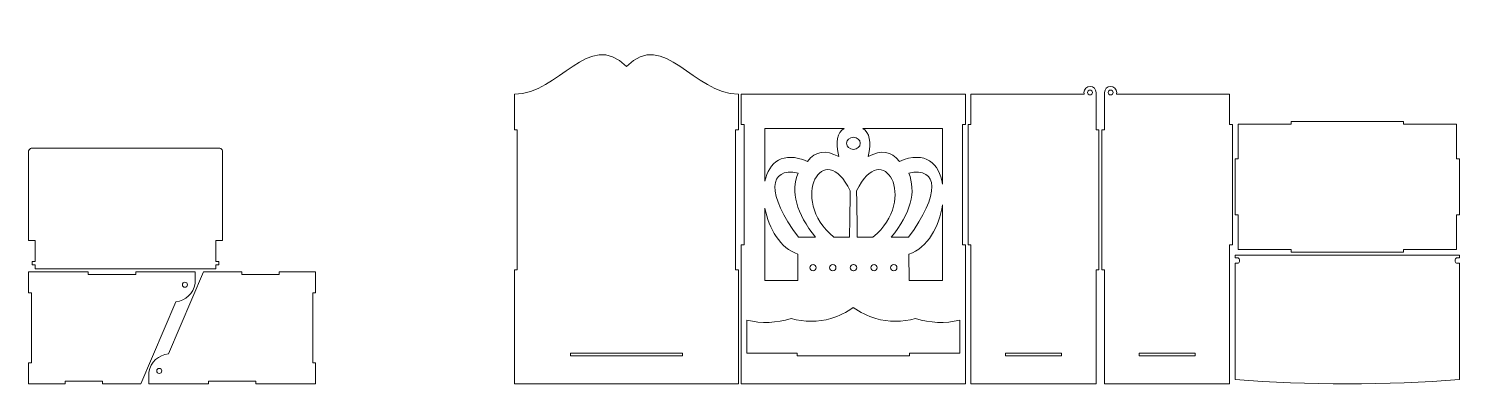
# Model space of a CAD drawing. Header units: millimetres. Extents: x -1460 to 1460, y -777 to 775.
# Drawn here: x -72 to 1460, y -777 to -395 of the extents above; entities that cross this region are included whole.
import ezdxf

# ---------------------------------------------------------------- set-up
doc = ezdxf.new("R2010")
doc.units = ezdxf.units.MM
doc.header["$MEASUREMENT"] = 0
doc.layers.add('Camada 1', color=7, linetype='Continuous')

msp = doc.modelspace()

# ---------------------------------------------------------------- linework, layer by layer
at = {"layer": 'Camada 1', "color": 250, "lineweight": 20}
for points, knots in [([(450.8943, -503.1066), (450.8943, -503.1066), (450.8943, -653.1065), (450.8943, -653.1065), (450.8943, -653.1065), (450.8943, -653.1065), (447.8943, -653.1065), (447.8943, -653.1065), (447.8943, -653.1065), (447.8943, -653.1065), (447.8943, -775.1065), (447.8943, -775.1065), (447.8943, -775.1065), (447.8943, -775.1065), (687.8942, -775.1065), (687.8942, -775.1065), (687.8942, -775.1065), (687.8942, -775.1065), (687.8942, -653.1065), (687.8942, -653.1065), (687.8942, -653.1065), (687.8942, -653.1065), (684.8942, -653.1065), (684.8942, -653.1065), (684.8942, -653.1065), (684.8942, -653.1065), (684.8942, -503.1066), (684.8942, -503.1066), (684.8942, -503.1066), (684.8942, -503.1066), (687.8942, -503.1066), (687.8942, -503.1066), (687.8942, -503.1066), (687.8942, -503.1066), (687.8942, -465.1066), (687.8942, -465.1066), (687.8942, -465.1066), (639.9357, -465.1066), (608.3398, -394.9224), (567.8943, -435.3679), (567.8943, -435.3679), (527.4488, -394.9224), (495.8529, -465.1066), (447.8943, -465.1066), (447.8943, -465.1066), (447.8943, -465.1066), (447.8943, -503.1066), (447.8943, -503.1066), (447.8943, -503.1066), (447.8943, -503.1066), (450.8943, -503.1066), (450.8943, -503.1066)], [0, 0, 0, 0, 0.071428571, 0.071428571, 0.071428571, 0.071428571, 0.142857143, 0.142857143, 0.142857143, 0.142857143, 0.214285714, 0.214285714, 0.214285714, 0.214285714, 0.285714286, 0.285714286, 0.285714286, 0.285714286, 0.357142857, 0.357142857, 0.357142857, 0.357142857, 0.428571429, 0.428571429, 0.428571429, 0.428571429, 0.5, 0.5, 0.5, 0.5, 0.571428571, 0.571428571, 0.571428571, 0.571428571, 0.642857143, 0.642857143, 0.642857143, 0.642857143, 0.714285714, 0.714285714, 0.714285714, 0.714285714, 0.785714286, 0.785714286, 0.785714286, 0.785714286, 0.857142857, 0.857142857, 0.857142857, 0.857142857, 1, 1, 1, 1]), ([(1070.8942, -775.1065), (1070.8942, -775.1065), (1070.8942, -653.1065), (1070.8942, -653.1065), (1070.8942, -653.1065), (1070.8942, -653.1065), (1073.8942, -653.1065), (1073.8942, -653.1065), (1073.8942, -653.1065), (1073.8942, -653.1065), (1073.8942, -503.1065), (1073.8942, -503.1065), (1073.8942, -503.1065), (1073.8942, -503.1065), (1070.8942, -503.1065), (1070.8942, -503.1065), (1070.8942, -503.1065), (1070.8942, -503.1065), (1070.8942, -463.2756), (1070.8942, -463.2756), (1070.8942, -463.2756), (1070.8942, -459.6783), (1067.978, -456.7621), (1064.3807, -456.7621), (1064.3807, -456.7621), (1060.7834, -456.7621), (1057.8672, -459.6783), (1057.8672, -463.2756), (1057.8672, -463.2756), (1057.8672, -463.9113), (1057.9584, -464.5257), (1058.1281, -465.1065), (1058.1281, -465.1065), (1058.1281, -465.1065), (936.8942, -465.1065), (936.8942, -465.1065), (936.8942, -465.1065), (936.8942, -465.1065), (936.8942, -497.6779), (936.8942, -497.6779), (936.8942, -497.6779), (936.8942, -497.6779), (933.8942, -497.6779), (933.8942, -497.6779), (933.8942, -497.6779), (933.8942, -497.6779), (933.8942, -626.2493), (933.8942, -626.2493), (933.8942, -626.2493), (933.8942, -626.2493), (936.8942, -626.2493), (936.8942, -626.2493), (936.8942, -626.2493), (936.8942, -626.2493), (936.8942, -745.1065), (936.8942, -745.1065), (936.8942, -745.1065), (936.8942, -745.1065), (936.8942, -775.1065), (936.8942, -775.1065), (936.8942, -775.1065), (936.8942, -775.1065), (1070.8942, -775.1065), (1070.8942, -775.1065)], [0, 0, 0, 0, 0.058823529, 0.058823529, 0.058823529, 0.058823529, 0.117647059, 0.117647059, 0.117647059, 0.117647059, 0.176470588, 0.176470588, 0.176470588, 0.176470588, 0.235294118, 0.235294118, 0.235294118, 0.235294118, 0.294117647, 0.294117647, 0.294117647, 0.294117647, 0.352941176, 0.352941176, 0.352941176, 0.352941176, 0.411764706, 0.411764706, 0.411764706, 0.411764706, 0.470588235, 0.470588235, 0.470588235, 0.470588235, 0.529411765, 0.529411765, 0.529411765, 0.529411765, 0.588235294, 0.588235294, 0.588235294, 0.588235294, 0.647058824, 0.647058824, 0.647058824, 0.647058824, 0.705882353, 0.705882353, 0.705882353, 0.705882353, 0.764705882, 0.764705882, 0.764705882, 0.764705882, 0.823529412, 0.823529412, 0.823529412, 0.823529412, 0.882352941, 0.882352941, 0.882352941, 0.882352941, 1, 1, 1, 1]), ([(1079.8942, -775.1065), (1079.8942, -775.1065), (1079.8942, -653.1065), (1079.8942, -653.1065), (1079.8942, -653.1065), (1079.8942, -653.1065), (1076.8942, -653.1065), (1076.8942, -653.1065), (1076.8942, -653.1065), (1076.8942, -653.1065), (1076.8942, -503.1065), (1076.8942, -503.1065), (1076.8942, -503.1065), (1076.8942, -503.1065), (1079.8942, -503.1065), (1079.8942, -503.1065), (1079.8942, -503.1065), (1079.8942, -503.1065), (1079.8942, -463.2756), (1079.8942, -463.2756), (1079.8942, -463.2756), (1079.8942, -459.6783), (1082.8104, -456.7621), (1086.4077, -456.7621), (1086.4077, -456.7621), (1090.005, -456.7621), (1092.9212, -459.6783), (1092.9212, -463.2756), (1092.9212, -463.2756), (1092.9212, -463.9113), (1092.83, -464.5257), (1092.6603, -465.1065), (1092.6603, -465.1065), (1092.6603, -465.1065), (1213.8942, -465.1065), (1213.8942, -465.1065), (1213.8942, -465.1065), (1213.8942, -465.1065), (1213.8942, -497.6779), (1213.8942, -497.6779), (1213.8942, -497.6779), (1213.8942, -497.6779), (1216.8942, -497.6779), (1216.8942, -497.6779), (1216.8942, -497.6779), (1216.8942, -497.6779), (1216.8942, -626.2493), (1216.8942, -626.2493), (1216.8942, -626.2493), (1216.8942, -626.2493), (1213.8942, -626.2493), (1213.8942, -626.2493), (1213.8942, -626.2493), (1213.8942, -626.2493), (1213.8942, -745.1065), (1213.8942, -745.1065), (1213.8942, -745.1065), (1213.8942, -745.1065), (1213.8942, -775.1065), (1213.8942, -775.1065), (1213.8942, -775.1065), (1213.8942, -775.1065), (1079.8942, -775.1065), (1079.8942, -775.1065)], [0, 0, 0, 0, 0.058823529, 0.058823529, 0.058823529, 0.058823529, 0.117647059, 0.117647059, 0.117647059, 0.117647059, 0.176470588, 0.176470588, 0.176470588, 0.176470588, 0.235294118, 0.235294118, 0.235294118, 0.235294118, 0.294117647, 0.294117647, 0.294117647, 0.294117647, 0.352941176, 0.352941176, 0.352941176, 0.352941176, 0.411764706, 0.411764706, 0.411764706, 0.411764706, 0.470588235, 0.470588235, 0.470588235, 0.470588235, 0.529411765, 0.529411765, 0.529411765, 0.529411765, 0.588235294, 0.588235294, 0.588235294, 0.588235294, 0.647058824, 0.647058824, 0.647058824, 0.647058824, 0.705882353, 0.705882353, 0.705882353, 0.705882353, 0.764705882, 0.764705882, 0.764705882, 0.764705882, 0.823529412, 0.823529412, 0.823529412, 0.823529412, 0.882352941, 0.882352941, 0.882352941, 0.882352941, 1, 1, 1, 1]), ([(930.8942, -705.1065), (930.8942, -705.1065), (930.8942, -697.9186), (930.8942, -697.9186), (930.8942, -697.9186), (930.8942, -697.9186), (930.8942, -626.2493), (930.8942, -626.2493), (930.8942, -626.2493), (930.8942, -626.2493), (927.8942, -626.2493), (927.8942, -626.2493), (927.8942, -626.2493), (927.8942, -626.2493), (927.8942, -497.6779), (927.8942, -497.6779), (927.8942, -497.6779), (927.8942, -497.6779), (930.8942, -497.6779), (930.8942, -497.6779), (930.8942, -497.6779), (930.8942, -497.6779), (930.8942, -465.1065), (930.8942, -465.1065), (930.8942, -465.1065), (930.8942, -465.1065), (690.8942, -465.1065), (690.8942, -465.1065), (690.8942, -465.1065), (690.8942, -465.1065), (690.8942, -497.6779), (690.8942, -497.6779), (690.8942, -497.6779), (690.8942, -497.6779), (693.8942, -497.6779), (693.8942, -497.6779), (693.8942, -497.6779), (693.8942, -497.6779), (693.8942, -626.2493), (693.8942, -626.2493), (693.8942, -626.2493), (693.8942, -626.2493), (690.8942, -626.2493), (690.8942, -626.2493), (690.8942, -626.2493), (690.8942, -626.2493), (690.8942, -697.9186), (690.8942, -697.9186), (690.8942, -697.9186), (690.8942, -697.9186), (690.8942, -705.1065), (690.8942, -705.1065), (690.8942, -705.1065), (690.8942, -705.1065), (690.8942, -745.1065), (690.8942, -745.1065), (690.8942, -745.1065), (690.8942, -745.1065), (690.8942, -775.1065), (690.8942, -775.1065), (690.8942, -775.1065), (690.8942, -775.1065), (930.8942, -775.1065), (930.8942, -775.1065), (930.8942, -775.1065), (930.8942, -775.1065), (930.8942, -745.1065), (930.8942, -745.1065), (930.8942, -745.1065), (930.8942, -745.1065), (930.8942, -705.1065), (930.8942, -705.1065)], [0, 0, 0, 0, 0.052631579, 0.052631579, 0.052631579, 0.052631579, 0.105263158, 0.105263158, 0.105263158, 0.105263158, 0.157894737, 0.157894737, 0.157894737, 0.157894737, 0.210526316, 0.210526316, 0.210526316, 0.210526316, 0.263157895, 0.263157895, 0.263157895, 0.263157895, 0.315789474, 0.315789474, 0.315789474, 0.315789474, 0.368421053, 0.368421053, 0.368421053, 0.368421053, 0.421052632, 0.421052632, 0.421052632, 0.421052632, 0.473684211, 0.473684211, 0.473684211, 0.473684211, 0.526315789, 0.526315789, 0.526315789, 0.526315789, 0.578947368, 0.578947368, 0.578947368, 0.578947368, 0.631578947, 0.631578947, 0.631578947, 0.631578947, 0.684210526, 0.684210526, 0.684210526, 0.684210526, 0.736842105, 0.736842105, 0.736842105, 0.736842105, 0.789473684, 0.789473684, 0.789473684, 0.789473684, 0.842105263, 0.842105263, 0.842105263, 0.842105263, 0.894736842, 0.894736842, 0.894736842, 0.894736842, 1, 1, 1, 1]), ([(1066.9942, -463.2756), (1066.9942, -464.719), (1065.8241, -465.8891), (1064.3807, -465.8891), (1064.3807, -465.8891), (1062.9373, -465.8891), (1061.7672, -464.719), (1061.7672, -463.2756), (1061.7672, -463.2756), (1061.7672, -461.8322), (1062.9373, -460.6621), (1064.3807, -460.6621), (1064.3807, -460.6621), (1065.8241, -460.6621), (1066.9942, -461.8322), (1066.9942, -463.2756)], [0, 0, 0, 0, 0.2, 0.2, 0.2, 0.2, 0.4, 0.4, 0.4, 0.4, 0.6, 0.6, 0.6, 0.6, 1, 1, 1, 1]), ([(1083.7942, -463.2756), (1083.7942, -464.719), (1084.9643, -465.8891), (1086.4077, -465.8891), (1086.4077, -465.8891), (1087.8511, -465.8891), (1089.0212, -464.719), (1089.0212, -463.2756), (1089.0212, -463.2756), (1089.0212, -461.8322), (1087.8511, -460.6621), (1086.4077, -460.6621), (1086.4077, -460.6621), (1084.9643, -460.6621), (1083.7942, -461.8322), (1083.7942, -463.2756)], [0, 0, 0, 0, 0.2, 0.2, 0.2, 0.2, 0.4, 0.4, 0.4, 0.4, 0.6, 0.6, 0.6, 0.6, 1, 1, 1, 1]), ([(800.9258, -501.6411), (793.6644, -506.0918), (791.7003, -516.1505), (795.2103, -531.9367), (795.2103, -531.9367), (781.4771, -524.178), (770.3355, -525.8675), (761.7853, -537.0052), (761.7853, -537.0052), (735.0771, -525.542), (720.5839, -538.2845), (716.2265, -558.1244), (716.2265, -558.1244), (716.2265, -558.1244), (716.2265, -501.6411), (716.2265, -501.6411), (716.2265, -501.6411), (716.2265, -501.6411), (800.9258, -501.6411), (800.9258, -501.6411)], [0, 0, 0, 0, 0.166666667, 0.166666667, 0.166666667, 0.166666667, 0.333333333, 0.333333333, 0.333333333, 0.333333333, 0.5, 0.5, 0.5, 0.5, 0.666666667, 0.666666667, 0.666666667, 0.666666667, 1, 1, 1, 1]), ([(821.0805, -501.6411), (821.0805, -501.6411), (906.3797, -501.6411), (906.3797, -501.6411), (906.3797, -501.6411), (906.3797, -501.6411), (906.3797, -561.2568), (906.3797, -561.2568), (906.3797, -561.2568), (902.8968, -539.6645), (888.312, -524.9486), (860.2213, -537.0052), (860.2213, -537.0052), (851.6711, -525.8675), (840.5295, -524.178), (826.7963, -531.9367), (826.7963, -531.9367), (830.3063, -516.1505), (828.3422, -506.0918), (821.0805, -501.6411)], [0, 0, 0, 0, 0.166666667, 0.166666667, 0.166666667, 0.166666667, 0.333333333, 0.333333333, 0.333333333, 0.333333333, 0.5, 0.5, 0.5, 0.5, 0.666666667, 0.666666667, 0.666666667, 0.666666667, 1, 1, 1, 1]), ([(1222.8942, -631.2857), (1222.8942, -631.2857), (1279.8942, -631.2857), (1279.8942, -631.2857), (1279.8942, -631.2857), (1279.8942, -631.2857), (1279.8942, -634.2857), (1279.8942, -634.2857), (1279.8942, -634.2857), (1279.8942, -634.2857), (1399.8942, -634.2857), (1399.8942, -634.2857), (1399.8942, -634.2857), (1399.8942, -634.2857), (1399.8942, -631.2857), (1399.8942, -631.2857), (1399.8942, -631.2857), (1399.8942, -631.2857), (1456.8942, -631.2857), (1456.8942, -631.2857), (1456.8942, -631.2857), (1456.8942, -631.2857), (1456.8942, -594.2857), (1456.8942, -594.2857), (1456.8942, -594.2857), (1456.8942, -594.2857), (1459.8942, -594.2857), (1459.8942, -594.2857), (1459.8942, -594.2857), (1459.8942, -594.2857), (1459.8942, -534.2857), (1459.8942, -534.2857), (1459.8942, -534.2857), (1459.8942, -534.2857), (1456.8942, -534.2857), (1456.8942, -534.2857), (1456.8942, -534.2857), (1456.8942, -534.2857), (1456.8942, -497.2857), (1456.8942, -497.2857), (1456.8942, -497.2857), (1456.8942, -497.2857), (1399.8942, -497.2857), (1399.8942, -497.2857), (1399.8942, -497.2857), (1399.8942, -497.2857), (1399.8942, -494.2857), (1399.8942, -494.2857), (1399.8942, -494.2857), (1399.8942, -494.2857), (1279.8942, -494.2857), (1279.8942, -494.2857), (1279.8942, -494.2857), (1279.8942, -494.2857), (1279.8942, -497.2857), (1279.8942, -497.2857), (1279.8942, -497.2857), (1279.8942, -497.2857), (1222.8942, -497.2857), (1222.8942, -497.2857), (1222.8942, -497.2857), (1222.8942, -497.2857), (1222.8942, -534.2857), (1222.8942, -534.2857), (1222.8942, -534.2857), (1222.8942, -534.2857), (1219.8942, -534.2857), (1219.8942, -534.2857), (1219.8942, -534.2857), (1219.8942, -534.2857), (1219.8942, -594.2857), (1219.8942, -594.2857), (1219.8942, -594.2857), (1219.8942, -594.2857), (1222.8942, -594.2857), (1222.8942, -594.2857), (1222.8942, -594.2857), (1222.8942, -594.2857), (1222.8942, -631.2857), (1222.8942, -631.2857)], [0, 0, 0, 0, 0.047619048, 0.047619048, 0.047619048, 0.047619048, 0.095238095, 0.095238095, 0.095238095, 0.095238095, 0.142857143, 0.142857143, 0.142857143, 0.142857143, 0.19047619, 0.19047619, 0.19047619, 0.19047619, 0.238095238, 0.238095238, 0.238095238, 0.238095238, 0.285714286, 0.285714286, 0.285714286, 0.285714286, 0.333333333, 0.333333333, 0.333333333, 0.333333333, 0.380952381, 0.380952381, 0.380952381, 0.380952381, 0.428571429, 0.428571429, 0.428571429, 0.428571429, 0.476190476, 0.476190476, 0.476190476, 0.476190476, 0.523809524, 0.523809524, 0.523809524, 0.523809524, 0.571428571, 0.571428571, 0.571428571, 0.571428571, 0.619047619, 0.619047619, 0.619047619, 0.619047619, 0.666666667, 0.666666667, 0.666666667, 0.666666667, 0.714285714, 0.714285714, 0.714285714, 0.714285714, 0.761904762, 0.761904762, 0.761904762, 0.761904762, 0.80952381, 0.80952381, 0.80952381, 0.80952381, 0.857142857, 0.857142857, 0.857142857, 0.857142857, 0.904761905, 0.904761905, 0.904761905, 0.904761905, 1, 1, 1, 1]), ([(807.5451, -568.6481), (807.0834, -602.4857), (806.8621, -616.6236), (806.8621, -618.2453), (806.8621, -618.2453), (794.7907, -618.2441), (789.1872, -618.2439), (790.0515, -618.2439), (790.0515, -618.2439), (740.3807, -576.9828), (779.9865, -510.4685), (807.5451, -568.6481)], [0, 0, 0, 0, 0.25, 0.25, 0.25, 0.25, 0.5, 0.5, 0.5, 0.5, 1, 1, 1, 1]), ([(811.0037, -511.1453), (815.0156, -511.1515), (818.2654, -514.059), (818.2654, -517.6446), (818.2654, -517.6446), (818.2654, -521.2303), (815.0156, -524.1377), (811.0029, -524.1439), (811.0029, -524.1439), (806.991, -524.1377), (803.7412, -521.2303), (803.7412, -517.6446), (803.7412, -517.6446), (803.7412, -514.059), (806.991, -511.1515), (811.0037, -511.1453)], [0, 0, 0, 0, 0.2, 0.2, 0.2, 0.2, 0.4, 0.4, 0.4, 0.4, 0.6, 0.6, 0.6, 0.6, 1, 1, 1, 1]), ([(814.4615, -568.6481), (842.0201, -510.4685), (881.6259, -576.9828), (831.9551, -618.2439), (831.9551, -618.2439), (832.8194, -618.2439), (827.2159, -618.2441), (815.1445, -618.2453), (815.1445, -618.2453), (815.1445, -616.6236), (814.9232, -602.4857), (814.4615, -568.6481)], [0, 0, 0, 0, 0.25, 0.25, 0.25, 0.25, 0.5, 0.5, 0.5, 0.5, 1, 1, 1, 1]), ([(-65.1461, -621.7225), (-65.1461, -621.7225), (-65.1461, -644.2225), (-65.1461, -644.2225), (-65.1461, -644.2225), (-65.1461, -644.2225), (-68.4371, -644.2225), (-68.4371, -644.2225), (-68.4371, -644.2225), (-68.4371, -644.2225), (-68.4371, -647.8225), (-68.4371, -647.8225), (-68.4371, -647.8225), (-68.4371, -647.8225), (-65.1461, -647.8225), (-65.1461, -647.8225), (-65.1461, -647.8225), (-65.1461, -647.8225), (-65.1461, -652.1065), (-65.1461, -652.1065), (-65.1461, -652.1065), (-65.1461, -652.1065), (-52.7483, -652.1065), (-52.7483, -652.1065), (-52.7483, -652.1065), (-52.7483, -652.1065), (22.2517, -652.1065), (22.2517, -652.1065), (22.2517, -652.1065), (22.2517, -652.1065), (128.1866, -652.1065), (128.1866, -652.1065), (128.1866, -652.1065), (128.1866, -652.1065), (128.1866, -647.8225), (128.1866, -647.8225), (128.1866, -647.8225), (128.1866, -647.8225), (131.5437, -647.8225), (131.5437, -647.8225), (131.5437, -647.8225), (131.5437, -647.8225), (131.5437, -644.2225), (131.5437, -644.2225), (131.5437, -644.2225), (131.5437, -644.2225), (128.1866, -644.2225), (128.1866, -644.2225), (128.1866, -644.2225), (128.1866, -644.2225), (128.1866, -621.7225), (128.1866, -621.7225), (128.1866, -621.7225), (128.1866, -621.7225), (130.0092, -621.7225), (130.0092, -621.7225), (130.0092, -621.7225), (130.0092, -621.7225), (133.6092, -621.7225), (133.6092, -621.7225), (133.6092, -621.7225), (133.6092, -621.7225), (135.4092, -621.7225), (135.4092, -621.7225), (135.4092, -621.7225), (135.4092, -621.7225), (135.4092, -525.5662), (135.4092, -525.5662), (135.4092, -525.5662), (134.8525, -524.3256), (133.8143, -523.3652), (132.5342, -522.9065), (132.5342, -522.9065), (132.5342, -522.9065), (-69.3732, -522.9065), (-69.3732, -522.9065), (-69.3732, -522.9065), (-70.6534, -523.3652), (-71.6915, -524.3256), (-72.2483, -525.5662), (-72.2483, -525.5662), (-72.2483, -525.5662), (-72.2483, -535.1065), (-72.2483, -535.1065), (-72.2483, -535.1065), (-72.2483, -535.1065), (-72.2483, -557.6065), (-72.2483, -557.6065), (-72.2483, -557.6065), (-72.2483, -557.6065), (-72.2483, -621.7225), (-72.2483, -621.7225), (-72.2483, -621.7225), (-72.2483, -621.7225), (-70.4483, -621.7225), (-70.4483, -621.7225), (-70.4483, -621.7225), (-70.4483, -621.7225), (-66.8483, -621.7225), (-66.8483, -621.7225), (-66.8483, -621.7225), (-66.8483, -621.7225), (-65.1461, -621.7225), (-65.1461, -621.7225)], [0, 0, 0, 0, 0.037037037, 0.037037037, 0.037037037, 0.037037037, 0.074074074, 0.074074074, 0.074074074, 0.074074074, 0.111111111, 0.111111111, 0.111111111, 0.111111111, 0.148148148, 0.148148148, 0.148148148, 0.148148148, 0.185185185, 0.185185185, 0.185185185, 0.185185185, 0.222222222, 0.222222222, 0.222222222, 0.222222222, 0.259259259, 0.259259259, 0.259259259, 0.259259259, 0.296296296, 0.296296296, 0.296296296, 0.296296296, 0.333333333, 0.333333333, 0.333333333, 0.333333333, 0.37037037, 0.37037037, 0.37037037, 0.37037037, 0.407407407, 0.407407407, 0.407407407, 0.407407407, 0.444444444, 0.444444444, 0.444444444, 0.444444444, 0.481481481, 0.481481481, 0.481481481, 0.481481481, 0.518518519, 0.518518519, 0.518518519, 0.518518519, 0.555555556, 0.555555556, 0.555555556, 0.555555556, 0.592592593, 0.592592593, 0.592592593, 0.592592593, 0.62962963, 0.62962963, 0.62962963, 0.62962963, 0.666666667, 0.666666667, 0.666666667, 0.666666667, 0.703703704, 0.703703704, 0.703703704, 0.703703704, 0.740740741, 0.740740741, 0.740740741, 0.740740741, 0.777777778, 0.777777778, 0.777777778, 0.777777778, 0.814814815, 0.814814815, 0.814814815, 0.814814815, 0.851851852, 0.851851852, 0.851851852, 0.851851852, 0.888888889, 0.888888889, 0.888888889, 0.888888889, 0.925925926, 0.925925926, 0.925925926, 0.925925926, 1, 1, 1, 1]), ([(752.1229, -618.2455), (717.5506, -572.0165), (719.8602, -542.7696), (751.7765, -549.5391), (751.7765, -549.5391), (743.5091, -569.5572), (749.7437, -592.4333), (770.4804, -618.1669), (770.4804, -618.1669), (770.4804, -618.1669), (752.1229, -618.2455), (752.1229, -618.2455)], [0, 0, 0, 0, 0.25, 0.25, 0.25, 0.25, 0.5, 0.5, 0.5, 0.5, 1, 1, 1, 1]), ([(870.2301, -549.5391), (902.1464, -542.7696), (904.456, -572.0165), (869.8837, -618.2455), (869.8837, -618.2455), (869.8837, -618.2455), (851.5262, -618.1669), (851.5262, -618.1669), (851.5262, -618.1669), (872.2629, -592.4333), (878.4975, -569.5572), (870.2301, -549.5391)], [0, 0, 0, 0, 0.25, 0.25, 0.25, 0.25, 0.5, 0.5, 0.5, 0.5, 1, 1, 1, 1]), ([(751.5681, -636.1963), (751.5681, -636.1963), (751.4133, -664.4349), (751.4133, -664.4349), (751.4133, -664.4349), (751.4133, -664.4349), (716.2265, -664.4349), (716.2265, -664.4349), (716.2265, -664.4349), (716.2265, -664.4349), (716.2265, -587.1638), (716.2265, -587.1638), (716.2265, -587.1638), (720.2407, -608.8386), (732.6098, -630.0956), (751.5681, -636.1963)], [0, 0, 0, 0, 0.2, 0.2, 0.2, 0.2, 0.4, 0.4, 0.4, 0.4, 0.6, 0.6, 0.6, 0.6, 1, 1, 1, 1]), ([(870.4385, -636.1963), (890.4564, -629.7546), (903.131, -606.4177), (906.3797, -583.5284), (906.3797, -583.5284), (906.3797, -583.5284), (906.3797, -664.4349), (906.3797, -664.4349), (906.3797, -664.4349), (906.3797, -664.4349), (870.5933, -664.4349), (870.5933, -664.4349), (870.5933, -664.4349), (870.5933, -664.4349), (870.4385, -636.1963), (870.4385, -636.1963)], [0, 0, 0, 0, 0.2, 0.2, 0.2, 0.2, 0.4, 0.4, 0.4, 0.4, 0.6, 0.6, 0.6, 0.6, 1, 1, 1, 1]), ([(1459.8944, -637.2857), (1459.8944, -637.2857), (1219.894, -637.2857), (1219.894, -637.2857), (1219.894, -637.2857), (1219.894, -637.2857), (1219.894, -640.3084), (1219.894, -640.3084), (1219.894, -640.3084), (1219.894, -640.3084), (1222.894, -640.3084), (1222.894, -640.3084), (1222.894, -640.3084), (1223.7709, -640.3084), (1224.4818, -641.5378), (1224.4818, -643.0543), (1224.4818, -643.0543), (1224.4818, -644.5193), (1223.8184, -645.7164), (1222.9829, -645.7961), (1222.9829, -645.7961), (1222.9536, -645.7988), (1219.9238, -645.8003), (1219.894, -645.8003), (1219.894, -645.8003), (1219.894, -645.8003), (1219.894, -770.3603), (1219.894, -770.3603), (1219.894, -770.3603), (1296.5078, -776.6886), (1383.2806, -776.6886), (1459.8944, -770.3603), (1459.8944, -770.3603), (1459.8944, -770.3603), (1459.8944, -645.8003), (1459.8944, -645.8003), (1459.8944, -645.8003), (1459.8165, -645.8003), (1456.7397, -645.7906), (1456.665, -645.7719), (1456.665, -645.7719), (1455.8968, -645.5798), (1455.3066, -644.4362), (1455.3066, -643.0543), (1455.3066, -643.0543), (1455.3066, -641.5378), (1456.0175, -640.3084), (1456.8944, -640.3084), (1456.8944, -640.3084), (1456.8944, -640.3084), (1459.8944, -640.3084), (1459.8944, -640.3084), (1459.8944, -640.3084), (1459.8944, -640.3084), (1459.8944, -637.2857), (1459.8944, -637.2857)], [0, 0, 0, 0, 0.066666667, 0.066666667, 0.066666667, 0.066666667, 0.133333333, 0.133333333, 0.133333333, 0.133333333, 0.2, 0.2, 0.2, 0.2, 0.266666667, 0.266666667, 0.266666667, 0.266666667, 0.333333333, 0.333333333, 0.333333333, 0.333333333, 0.4, 0.4, 0.4, 0.4, 0.466666667, 0.466666667, 0.466666667, 0.466666667, 0.533333333, 0.533333333, 0.533333333, 0.533333333, 0.6, 0.6, 0.6, 0.6, 0.666666667, 0.666666667, 0.666666667, 0.666666667, 0.733333333, 0.733333333, 0.733333333, 0.733333333, 0.8, 0.8, 0.8, 0.8, 0.866666667, 0.866666667, 0.866666667, 0.866666667, 1, 1, 1, 1]), ([(106.1445, -655.1065), (106.1445, -655.1065), (42.5177, -655.1065), (42.5177, -655.1065), (42.5177, -655.1065), (42.5177, -655.1065), (42.5177, -658.1065), (42.5177, -658.1065), (42.5177, -658.1065), (42.5177, -658.1065), (-8.3751, -658.1065), (-8.3751, -658.1065), (-8.3751, -658.1065), (-8.3751, -658.1065), (-8.3751, -655.1065), (-8.3751, -655.1065), (-8.3751, -655.1065), (-8.3751, -655.1065), (-72.2483, -655.1065), (-72.2483, -655.1065), (-72.2483, -655.1065), (-72.2483, -655.1065), (-72.2483, -677.6065), (-72.2483, -677.6065), (-72.2483, -677.6065), (-72.2483, -677.6065), (-69.2483, -677.6065), (-69.2483, -677.6065), (-69.2483, -677.6065), (-69.2483, -677.6065), (-69.2483, -752.6065), (-69.2483, -752.6065), (-69.2483, -752.6065), (-69.2483, -752.6065), (-72.2483, -752.6065), (-72.2483, -752.6065), (-72.2483, -752.6065), (-72.2483, -752.6065), (-72.2483, -775.1065), (-72.2483, -775.1065), (-72.2483, -775.1065), (-72.2483, -775.1065), (-33.141, -775.1065), (-33.141, -775.1065), (-33.141, -775.1065), (-33.141, -775.1065), (-33.141, -772.1065), (-33.141, -772.1065), (-33.141, -772.1065), (-33.141, -772.1065), (6.859, -772.1065), (6.859, -772.1065), (6.859, -772.1065), (6.859, -772.1065), (6.859, -775.1065), (6.859, -775.1065), (6.859, -775.1065), (6.859, -775.1065), (47.7518, -775.1065), (47.7518, -775.1065), (47.7518, -775.1065), (47.7518, -775.1065), (85.3368, -687.3551), (85.3368, -687.3551), (85.3368, -687.3551), (95.8856, -686.2113), (104.387, -678.1924), (106.1445, -667.7283), (106.1445, -667.7283), (106.1445, -667.7283), (106.1445, -655.1065), (106.1445, -655.1065)], [0, 0, 0, 0, 0.052631579, 0.052631579, 0.052631579, 0.052631579, 0.105263158, 0.105263158, 0.105263158, 0.105263158, 0.157894737, 0.157894737, 0.157894737, 0.157894737, 0.210526316, 0.210526316, 0.210526316, 0.210526316, 0.263157895, 0.263157895, 0.263157895, 0.263157895, 0.315789474, 0.315789474, 0.315789474, 0.315789474, 0.368421053, 0.368421053, 0.368421053, 0.368421053, 0.421052632, 0.421052632, 0.421052632, 0.421052632, 0.473684211, 0.473684211, 0.473684211, 0.473684211, 0.526315789, 0.526315789, 0.526315789, 0.526315789, 0.578947368, 0.578947368, 0.578947368, 0.578947368, 0.631578947, 0.631578947, 0.631578947, 0.631578947, 0.684210526, 0.684210526, 0.684210526, 0.684210526, 0.736842105, 0.736842105, 0.736842105, 0.736842105, 0.789473684, 0.789473684, 0.789473684, 0.789473684, 0.842105263, 0.842105263, 0.842105263, 0.842105263, 0.894736842, 0.894736842, 0.894736842, 0.894736842, 1, 1, 1, 1]), ([(56.614, -775.1065), (56.614, -775.1065), (120.2408, -775.1065), (120.2408, -775.1065), (120.2408, -775.1065), (120.2408, -775.1065), (120.2408, -772.1065), (120.2408, -772.1065), (120.2408, -772.1065), (120.2408, -772.1065), (171.1336, -772.1065), (171.1336, -772.1065), (171.1336, -772.1065), (171.1336, -772.1065), (171.1336, -775.1065), (171.1336, -775.1065), (171.1336, -775.1065), (171.1336, -775.1065), (235.0068, -775.1065), (235.0068, -775.1065), (235.0068, -775.1065), (235.0068, -775.1065), (235.0068, -752.6065), (235.0068, -752.6065), (235.0068, -752.6065), (235.0068, -752.6065), (232.0068, -752.6065), (232.0068, -752.6065), (232.0068, -752.6065), (232.0068, -752.6065), (232.0068, -677.6065), (232.0068, -677.6065), (232.0068, -677.6065), (232.0068, -677.6065), (235.0068, -677.6065), (235.0068, -677.6065), (235.0068, -677.6065), (235.0068, -677.6065), (235.0068, -655.1065), (235.0068, -655.1065), (235.0068, -655.1065), (235.0068, -655.1065), (195.8995, -655.1065), (195.8995, -655.1065), (195.8995, -655.1065), (195.8995, -655.1065), (195.8995, -658.1065), (195.8995, -658.1065), (195.8995, -658.1065), (195.8995, -658.1065), (155.8995, -658.1065), (155.8995, -658.1065), (155.8995, -658.1065), (155.8995, -658.1065), (155.8995, -655.1065), (155.8995, -655.1065), (155.8995, -655.1065), (155.8995, -655.1065), (115.0067, -655.1065), (115.0067, -655.1065), (115.0067, -655.1065), (115.0067, -655.1065), (77.4217, -742.8579), (77.4217, -742.8579), (77.4217, -742.8579), (66.8729, -744.0017), (58.3715, -752.0206), (56.614, -762.4847), (56.614, -762.4847), (56.614, -762.4847), (56.614, -775.1065), (56.614, -775.1065)], [0, 0, 0, 0, 0.052631579, 0.052631579, 0.052631579, 0.052631579, 0.105263158, 0.105263158, 0.105263158, 0.105263158, 0.157894737, 0.157894737, 0.157894737, 0.157894737, 0.210526316, 0.210526316, 0.210526316, 0.210526316, 0.263157895, 0.263157895, 0.263157895, 0.263157895, 0.315789474, 0.315789474, 0.315789474, 0.315789474, 0.368421053, 0.368421053, 0.368421053, 0.368421053, 0.421052632, 0.421052632, 0.421052632, 0.421052632, 0.473684211, 0.473684211, 0.473684211, 0.473684211, 0.526315789, 0.526315789, 0.526315789, 0.526315789, 0.578947368, 0.578947368, 0.578947368, 0.578947368, 0.631578947, 0.631578947, 0.631578947, 0.631578947, 0.684210526, 0.684210526, 0.684210526, 0.684210526, 0.736842105, 0.736842105, 0.736842105, 0.736842105, 0.789473684, 0.789473684, 0.789473684, 0.789473684, 0.842105263, 0.842105263, 0.842105263, 0.842105263, 0.894736842, 0.894736842, 0.894736842, 0.894736842, 1, 1, 1, 1]), ([(764.4162, -650.7978), (764.4162, -648.9164), (765.9282, -647.3914), (767.7936, -647.3914), (767.7936, -647.3914), (769.6589, -647.3914), (771.1711, -648.9164), (771.1711, -650.7978), (771.1711, -650.7978), (771.1711, -652.6792), (769.6589, -654.2044), (767.7936, -654.2044), (767.7936, -654.2044), (765.9282, -654.2044), (764.4162, -652.6792), (764.4162, -650.7978)], [0, 0, 0, 0, 0.2, 0.2, 0.2, 0.2, 0.4, 0.4, 0.4, 0.4, 0.6, 0.6, 0.6, 0.6, 1, 1, 1, 1]), ([(785.547, -650.7978), (785.547, -648.9164), (787.0591, -647.3914), (788.9245, -647.3914), (788.9245, -647.3914), (790.7897, -647.3914), (792.302, -648.9164), (792.302, -650.7978), (792.302, -650.7978), (792.302, -652.6792), (790.7897, -654.2044), (788.9245, -654.2044), (788.9245, -654.2044), (787.0591, -654.2044), (785.547, -652.6792), (785.547, -650.7978)], [0, 0, 0, 0, 0.2, 0.2, 0.2, 0.2, 0.4, 0.4, 0.4, 0.4, 0.6, 0.6, 0.6, 0.6, 1, 1, 1, 1]), ([(810.8942, -647.3914), (810.8942, -647.3914), (811.0037, -647.393), (811.0037, -647.393), (811.0037, -647.393), (811.0037, -647.393), (811.1124, -647.3914), (811.1124, -647.3914), (811.1124, -647.3914), (812.9777, -647.3914), (814.4899, -648.9164), (814.4899, -650.7978), (814.4899, -650.7978), (814.4899, -652.6792), (812.9777, -654.2044), (811.1124, -654.2044), (811.1124, -654.2044), (811.1124, -654.2044), (811.0029, -654.2026), (811.0029, -654.2026), (811.0029, -654.2026), (811.0029, -654.2026), (810.8942, -654.2044), (810.8942, -654.2044), (810.8942, -654.2044), (809.0289, -654.2044), (807.5167, -652.6792), (807.5167, -650.7978), (807.5167, -650.7978), (807.5167, -648.9164), (809.0289, -647.3914), (810.8942, -647.3914)], [0, 0, 0, 0, 0.111111111, 0.111111111, 0.111111111, 0.111111111, 0.222222222, 0.222222222, 0.222222222, 0.222222222, 0.333333333, 0.333333333, 0.333333333, 0.333333333, 0.444444444, 0.444444444, 0.444444444, 0.444444444, 0.555555556, 0.555555556, 0.555555556, 0.555555556, 0.666666667, 0.666666667, 0.666666667, 0.666666667, 0.777777778, 0.777777778, 0.777777778, 0.777777778, 1, 1, 1, 1]), ([(829.7046, -650.7978), (829.7046, -648.9164), (831.2169, -647.3914), (833.0821, -647.3914), (833.0821, -647.3914), (834.9475, -647.3914), (836.4596, -648.9164), (836.4596, -650.7978), (836.4596, -650.7978), (836.4596, -652.6792), (834.9475, -654.2044), (833.0821, -654.2044), (833.0821, -654.2044), (831.2169, -654.2044), (829.7046, -652.6792), (829.7046, -650.7978)], [0, 0, 0, 0, 0.2, 0.2, 0.2, 0.2, 0.4, 0.4, 0.4, 0.4, 0.6, 0.6, 0.6, 0.6, 1, 1, 1, 1]), ([(850.8355, -650.7978), (850.8355, -648.9164), (852.3477, -647.3914), (854.213, -647.3914), (854.213, -647.3914), (856.0784, -647.3914), (857.5904, -648.9164), (857.5904, -650.7978), (857.5904, -650.7978), (857.5904, -652.6792), (856.0784, -654.2044), (854.213, -654.2044), (854.213, -654.2044), (852.3477, -654.2044), (850.8355, -652.6792), (850.8355, -650.7978)], [0, 0, 0, 0, 0.2, 0.2, 0.2, 0.2, 0.4, 0.4, 0.4, 0.4, 0.6, 0.6, 0.6, 0.6, 1, 1, 1, 1]), ([(95.119, -671.7065), (93.6279, -671.7065), (92.4191, -670.4977), (92.4191, -669.0065), (92.4191, -669.0065), (92.4191, -667.5154), (93.6279, -666.3065), (95.1191, -666.3065), (95.1191, -666.3065), (96.6102, -666.3065), (97.8191, -667.5153), (97.8191, -669.0065), (97.8191, -669.0065), (97.819, -670.4977), (96.6102, -671.7065), (95.119, -671.7065)], [0, 0, 0, 0, 0.2, 0.2, 0.2, 0.2, 0.4, 0.4, 0.4, 0.4, 0.6, 0.6, 0.6, 0.6, 1, 1, 1, 1]), ([(744.1929, -705.1065), (758.3001, -709.1549), (773.1647, -709.0421), (786.8817, -705.1065), (786.8817, -705.1065), (795.4958, -702.635), (803.6572, -698.6559), (810.8942, -693.2531), (810.8942, -693.2531), (818.1312, -698.6559), (826.2926, -702.635), (834.9067, -705.1065), (834.9067, -705.1065), (848.6237, -709.0421), (863.4883, -709.1549), (877.5955, -705.1065), (877.5955, -705.1065), (892.8651, -710.105), (909.3463, -710.6781), (924.8942, -706.8277), (924.8942, -706.8277), (924.8942, -706.8277), (924.8942, -742.1065), (924.8942, -742.1065), (924.8942, -742.1065), (924.8942, -742.1065), (870.8942, -742.1065), (870.8942, -742.1065), (870.8942, -742.1065), (870.8942, -742.1065), (870.8942, -745.1065), (870.8942, -745.1065), (870.8942, -745.1065), (870.8942, -745.1065), (750.8942, -745.1065), (750.8942, -745.1065), (750.8942, -745.1065), (750.8942, -745.1065), (750.8942, -742.1065), (750.8942, -742.1065), (750.8942, -742.1065), (750.8942, -742.1065), (696.8942, -742.1065), (696.8942, -742.1065), (696.8942, -742.1065), (696.8942, -742.1065), (696.8942, -706.8277), (696.8942, -706.8277), (696.8942, -706.8277), (712.4422, -710.6781), (728.9234, -710.105), (744.1929, -705.1065)], [0, 0, 0, 0, 0.071428571, 0.071428571, 0.071428571, 0.071428571, 0.142857143, 0.142857143, 0.142857143, 0.142857143, 0.214285714, 0.214285714, 0.214285714, 0.214285714, 0.285714286, 0.285714286, 0.285714286, 0.285714286, 0.357142857, 0.357142857, 0.357142857, 0.357142857, 0.428571429, 0.428571429, 0.428571429, 0.428571429, 0.5, 0.5, 0.5, 0.5, 0.571428571, 0.571428571, 0.571428571, 0.571428571, 0.642857143, 0.642857143, 0.642857143, 0.642857143, 0.714285714, 0.714285714, 0.714285714, 0.714285714, 0.785714286, 0.785714286, 0.785714286, 0.785714286, 0.857142857, 0.857142857, 0.857142857, 0.857142857, 1, 1, 1, 1]), ([(507.8944, -742.1065), (507.8944, -742.1065), (627.8944, -742.1065), (627.8944, -742.1065), (627.8944, -742.1065), (627.8944, -742.1065), (627.8944, -745.1065), (627.8944, -745.1065), (627.8944, -745.1065), (627.8944, -745.1065), (507.8944, -745.1065), (507.8944, -745.1065), (507.8944, -745.1065), (507.8944, -745.1065), (507.8944, -742.1065), (507.8944, -742.1065)], [0, 0, 0, 0, 0.2, 0.2, 0.2, 0.2, 0.4, 0.4, 0.4, 0.4, 0.6, 0.6, 0.6, 0.6, 1, 1, 1, 1]), ([(1033.8942, -742.1065), (1033.8942, -742.1065), (1033.8942, -745.1065), (1033.8942, -745.1065), (1033.8942, -745.1065), (1033.8942, -745.1065), (973.8942, -745.1065), (973.8942, -745.1065), (973.8942, -745.1065), (973.8942, -745.1065), (973.8942, -742.1065), (973.8942, -742.1065), (973.8942, -742.1065), (973.8942, -742.1065), (1033.8942, -742.1065), (1033.8942, -742.1065)], [0, 0, 0, 0, 0.2, 0.2, 0.2, 0.2, 0.4, 0.4, 0.4, 0.4, 0.6, 0.6, 0.6, 0.6, 1, 1, 1, 1]), ([(1116.8942, -742.1065), (1116.8942, -742.1065), (1116.8942, -745.1065), (1116.8942, -745.1065), (1116.8942, -745.1065), (1116.8942, -745.1065), (1176.8942, -745.1065), (1176.8942, -745.1065), (1176.8942, -745.1065), (1176.8942, -745.1065), (1176.8942, -742.1065), (1176.8942, -742.1065), (1176.8942, -742.1065), (1176.8942, -742.1065), (1116.8942, -742.1065), (1116.8942, -742.1065)], [0, 0, 0, 0, 0.2, 0.2, 0.2, 0.2, 0.4, 0.4, 0.4, 0.4, 0.6, 0.6, 0.6, 0.6, 1, 1, 1, 1]), ([(67.6395, -758.5065), (69.1306, -758.5065), (70.3394, -759.7153), (70.3394, -761.2065), (70.3394, -761.2065), (70.3394, -762.6976), (69.1306, -763.9065), (67.6394, -763.9065), (67.6394, -763.9065), (66.1483, -763.9065), (64.9394, -762.6977), (64.9394, -761.2065), (64.9394, -761.2065), (64.9395, -759.7153), (66.1483, -758.5065), (67.6395, -758.5065)], [0, 0, 0, 0, 0.2, 0.2, 0.2, 0.2, 0.4, 0.4, 0.4, 0.4, 0.6, 0.6, 0.6, 0.6, 1, 1, 1, 1])]:
    msp.add_open_spline(points, degree=3, knots=knots, dxfattribs=at)

doc.saveas('drawing.dxf')
